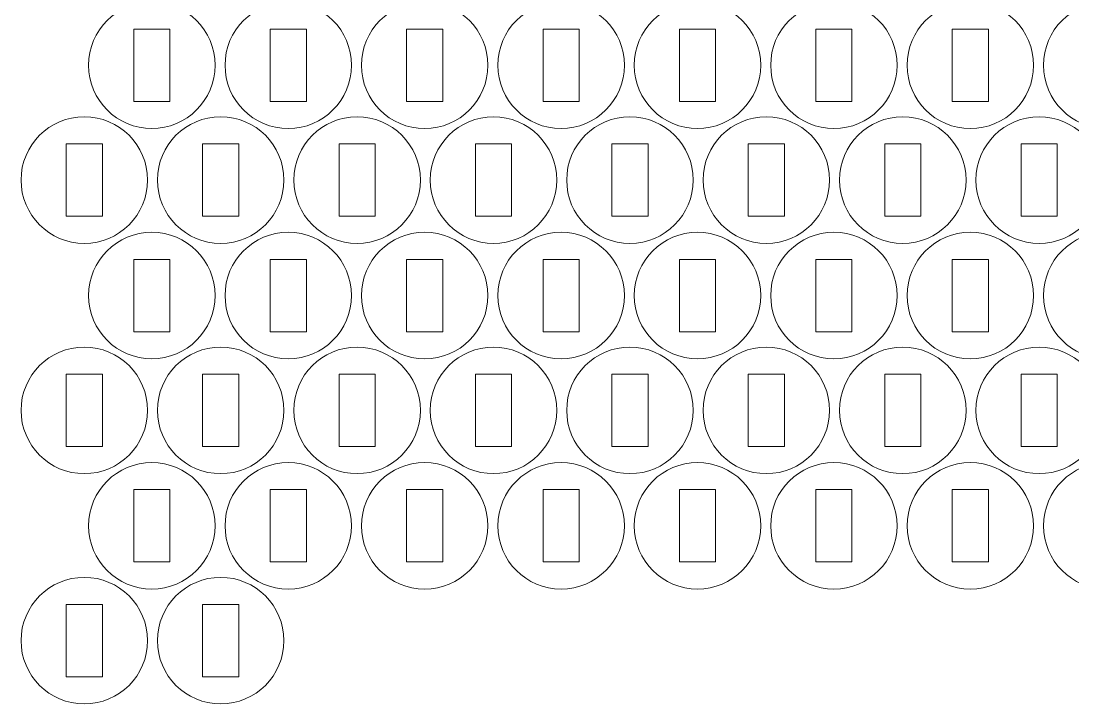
# Model space of a CAD drawing. Header units: millimetres. Extents: x -417 to 417, y -320 to 320.
# Drawn here: x -73.6 to 13.8, y -195.6 to -138.9 of the extents above; entities that cross this region are included whole.
import ezdxf

# ---------------------------------------------------------------- set-up
doc = ezdxf.new("R2010")
doc.units = ezdxf.units.MM
doc.header["$MEASUREMENT"] = 0
doc.layers.add('Camada 1', color=7, linetype='Continuous')

msp = doc.modelspace()

# ---------------------------------------------------------------- linework, layer by layer
at = {"layer": 'Camada 1', "lineweight": 20}
for points in [[(-62.7059, -137.3472), (-59.8064, -137.3472), (-57.4559, -139.6977), (-57.4559, -142.5972), (-57.4559, -142.5972), (-57.4559, -145.4967), (-59.8064, -147.8472), (-62.7059, -147.8472), (-62.7059, -147.8472), (-65.6054, -147.8472), (-67.9559, -145.4967), (-67.9559, -142.5972), (-67.9559, -142.5972), (-67.9559, -139.6977), (-65.6054, -137.3472), (-62.7059, -137.3472)], [(-51.3817, -137.3472), (-48.4822, -137.3472), (-46.1317, -139.6977), (-46.1317, -142.5972), (-46.1317, -142.5972), (-46.1317, -145.4967), (-48.4822, -147.8472), (-51.3817, -147.8472), (-51.3817, -147.8472), (-54.2812, -147.8472), (-56.6317, -145.4967), (-56.6317, -142.5972), (-56.6317, -142.5972), (-56.6317, -139.6977), (-54.2812, -137.3472), (-51.3817, -137.3472)], [(-40.0575, -137.3472), (-37.158, -137.3472), (-34.8075, -139.6977), (-34.8075, -142.5972), (-34.8075, -142.5972), (-34.8075, -145.4967), (-37.158, -147.8472), (-40.0575, -147.8472), (-40.0575, -147.8472), (-42.957, -147.8472), (-45.3075, -145.4967), (-45.3075, -142.5972), (-45.3075, -142.5972), (-45.3075, -139.6977), (-42.957, -137.3472), (-40.0575, -137.3472)], [(-28.7333, -137.3472), (-25.8338, -137.3472), (-23.4833, -139.6977), (-23.4833, -142.5972), (-23.4833, -142.5972), (-23.4833, -145.4967), (-25.8338, -147.8472), (-28.7333, -147.8472), (-28.7333, -147.8472), (-31.6328, -147.8472), (-33.9833, -145.4967), (-33.9833, -142.5972), (-33.9833, -142.5972), (-33.9833, -139.6977), (-31.6328, -137.3472), (-28.7333, -137.3472)], [(-17.4091, -137.3472), (-14.5096, -137.3472), (-12.1591, -139.6977), (-12.1591, -142.5972), (-12.1591, -142.5972), (-12.1591, -145.4967), (-14.5096, -147.8472), (-17.4091, -147.8472), (-17.4091, -147.8472), (-20.3086, -147.8472), (-22.6591, -145.4967), (-22.6591, -142.5972), (-22.6591, -142.5972), (-22.6591, -139.6977), (-20.3086, -137.3472), (-17.4091, -137.3472)], [(-6.0849, -137.3472), (-3.1854, -137.3472), (-0.8349, -139.6977), (-0.8349, -142.5972), (-0.8349, -142.5972), (-0.8349, -145.4967), (-3.1854, -147.8472), (-6.0849, -147.8472), (-6.0849, -147.8472), (-8.9844, -147.8472), (-11.3349, -145.4967), (-11.3349, -142.5972), (-11.3349, -142.5972), (-11.3349, -139.6977), (-8.9844, -137.3472), (-6.0849, -137.3472)], [(5.2393, -137.3472), (8.1388, -137.3472), (10.4893, -139.6977), (10.4893, -142.5972), (10.4893, -142.5972), (10.4893, -145.4967), (8.1388, -147.8472), (5.2393, -147.8472), (5.2393, -147.8472), (2.3398, -147.8472), (-0.0107, -145.4967), (-0.0107, -142.5972), (-0.0107, -142.5972), (-0.0107, -139.6977), (2.3398, -137.3472), (5.2393, -137.3472)], [(16.5635, -137.3472), (19.463, -137.3472), (21.8135, -139.6977), (21.8135, -142.5972), (21.8135, -142.5972), (21.8135, -145.4967), (19.463, -147.8472), (16.5635, -147.8472), (16.5635, -147.8472), (13.664, -147.8472), (11.3135, -145.4967), (11.3135, -142.5972), (11.3135, -142.5972), (11.3135, -139.6977), (13.664, -137.3472), (16.5635, -137.3472)], [(-64.2059, -139.5972), (-64.2059, -139.5972), (-61.2059, -139.5972), (-61.2059, -139.5972), (-61.2059, -139.5972), (-61.2059, -139.5972), (-61.2059, -145.5972), (-61.2059, -145.5972), (-61.2059, -145.5972), (-61.2059, -145.5972), (-64.2059, -145.5972), (-64.2059, -145.5972), (-64.2059, -145.5972), (-64.2059, -145.5972), (-64.2059, -139.5972), (-64.2059, -139.5972)], [(-52.8817, -139.5972), (-52.8817, -139.5972), (-49.8817, -139.5972), (-49.8817, -139.5972), (-49.8817, -139.5972), (-49.8817, -139.5972), (-49.8817, -145.5972), (-49.8817, -145.5972), (-49.8817, -145.5972), (-49.8817, -145.5972), (-52.8817, -145.5972), (-52.8817, -145.5972), (-52.8817, -145.5972), (-52.8817, -145.5972), (-52.8817, -139.5972), (-52.8817, -139.5972)], [(-41.5575, -139.5972), (-41.5575, -139.5972), (-38.5575, -139.5972), (-38.5575, -139.5972), (-38.5575, -139.5972), (-38.5575, -139.5972), (-38.5575, -145.5972), (-38.5575, -145.5972), (-38.5575, -145.5972), (-38.5575, -145.5972), (-41.5575, -145.5972), (-41.5575, -145.5972), (-41.5575, -145.5972), (-41.5575, -145.5972), (-41.5575, -139.5972), (-41.5575, -139.5972)], [(-30.2333, -139.5972), (-30.2333, -139.5972), (-27.2333, -139.5972), (-27.2333, -139.5972), (-27.2333, -139.5972), (-27.2333, -139.5972), (-27.2333, -145.5972), (-27.2333, -145.5972), (-27.2333, -145.5972), (-27.2333, -145.5972), (-30.2333, -145.5972), (-30.2333, -145.5972), (-30.2333, -145.5972), (-30.2333, -145.5972), (-30.2333, -139.5972), (-30.2333, -139.5972)], [(-18.9091, -139.5972), (-18.9091, -139.5972), (-15.9091, -139.5972), (-15.9091, -139.5972), (-15.9091, -139.5972), (-15.9091, -139.5972), (-15.9091, -145.5972), (-15.9091, -145.5972), (-15.9091, -145.5972), (-15.9091, -145.5972), (-18.9091, -145.5972), (-18.9091, -145.5972), (-18.9091, -145.5972), (-18.9091, -145.5972), (-18.9091, -139.5972), (-18.9091, -139.5972)], [(-7.5849, -139.5972), (-7.5849, -139.5972), (-4.5849, -139.5972), (-4.5849, -139.5972), (-4.5849, -139.5972), (-4.5849, -139.5972), (-4.5849, -145.5972), (-4.5849, -145.5972), (-4.5849, -145.5972), (-4.5849, -145.5972), (-7.5849, -145.5972), (-7.5849, -145.5972), (-7.5849, -145.5972), (-7.5849, -145.5972), (-7.5849, -139.5972), (-7.5849, -139.5972)], [(3.7393, -139.5972), (3.7393, -139.5972), (6.7393, -139.5972), (6.7393, -139.5972), (6.7393, -139.5972), (6.7393, -139.5972), (6.7393, -145.5972), (6.7393, -145.5972), (6.7393, -145.5972), (6.7393, -145.5972), (3.7393, -145.5972), (3.7393, -145.5972), (3.7393, -145.5972), (3.7393, -145.5972), (3.7393, -139.5972), (3.7393, -139.5972)], [(-68.3151, -146.8722), (-65.4156, -146.8722), (-63.0651, -149.2227), (-63.0651, -152.1222), (-63.0651, -152.1222), (-63.0651, -155.0217), (-65.4156, -157.3722), (-68.3151, -157.3722), (-68.3151, -157.3722), (-71.2146, -157.3722), (-73.5651, -155.0217), (-73.5651, -152.1222), (-73.5651, -152.1222), (-73.5651, -149.2227), (-71.2146, -146.8722), (-68.3151, -146.8722)], [(-56.9909, -146.8722), (-54.0914, -146.8722), (-51.7409, -149.2227), (-51.7409, -152.1222), (-51.7409, -152.1222), (-51.7409, -155.0217), (-54.0914, -157.3722), (-56.9909, -157.3722), (-56.9909, -157.3722), (-59.8904, -157.3722), (-62.2409, -155.0217), (-62.2409, -152.1222), (-62.2409, -152.1222), (-62.2409, -149.2227), (-59.8904, -146.8722), (-56.9909, -146.8722)], [(-45.6667, -146.8722), (-42.7672, -146.8722), (-40.4167, -149.2227), (-40.4167, -152.1222), (-40.4167, -152.1222), (-40.4167, -155.0217), (-42.7672, -157.3722), (-45.6667, -157.3722), (-45.6667, -157.3722), (-48.5662, -157.3722), (-50.9167, -155.0217), (-50.9167, -152.1222), (-50.9167, -152.1222), (-50.9167, -149.2227), (-48.5662, -146.8722), (-45.6667, -146.8722)], [(-34.3425, -146.8722), (-31.443, -146.8722), (-29.0925, -149.2227), (-29.0925, -152.1222), (-29.0925, -152.1222), (-29.0925, -155.0217), (-31.443, -157.3722), (-34.3425, -157.3722), (-34.3425, -157.3722), (-37.242, -157.3722), (-39.5925, -155.0217), (-39.5925, -152.1222), (-39.5925, -152.1222), (-39.5925, -149.2227), (-37.242, -146.8722), (-34.3425, -146.8722)], [(-23.0183, -146.8722), (-20.1188, -146.8722), (-17.7683, -149.2227), (-17.7683, -152.1222), (-17.7683, -152.1222), (-17.7683, -155.0217), (-20.1188, -157.3722), (-23.0183, -157.3722), (-23.0183, -157.3722), (-25.9178, -157.3722), (-28.2683, -155.0217), (-28.2683, -152.1222), (-28.2683, -152.1222), (-28.2683, -149.2227), (-25.9178, -146.8722), (-23.0183, -146.8722)], [(-11.6941, -146.8722), (-8.7946, -146.8722), (-6.4441, -149.2227), (-6.4441, -152.1222), (-6.4441, -152.1222), (-6.4441, -155.0217), (-8.7946, -157.3722), (-11.6941, -157.3722), (-11.6941, -157.3722), (-14.5936, -157.3722), (-16.9441, -155.0217), (-16.9441, -152.1222), (-16.9441, -152.1222), (-16.9441, -149.2227), (-14.5936, -146.8722), (-11.6941, -146.8722)], [(-0.3699, -146.8722), (2.5296, -146.8722), (4.8801, -149.2227), (4.8801, -152.1222), (4.8801, -152.1222), (4.8801, -155.0217), (2.5296, -157.3722), (-0.3699, -157.3722), (-0.3699, -157.3722), (-3.2694, -157.3722), (-5.6199, -155.0217), (-5.6199, -152.1222), (-5.6199, -152.1222), (-5.6199, -149.2227), (-3.2694, -146.8722), (-0.3699, -146.8722)], [(10.9543, -146.8722), (13.8538, -146.8722), (16.2043, -149.2227), (16.2043, -152.1222), (16.2043, -152.1222), (16.2043, -155.0217), (13.8538, -157.3722), (10.9543, -157.3722), (10.9543, -157.3722), (8.0548, -157.3722), (5.7043, -155.0217), (5.7043, -152.1222), (5.7043, -152.1222), (5.7043, -149.2227), (8.0548, -146.8722), (10.9543, -146.8722)], [(-69.8151, -149.1222), (-69.8151, -149.1222), (-66.8151, -149.1222), (-66.8151, -149.1222), (-66.8151, -149.1222), (-66.8151, -149.1222), (-66.8151, -155.1222), (-66.8151, -155.1222), (-66.8151, -155.1222), (-66.8151, -155.1222), (-69.8151, -155.1222), (-69.8151, -155.1222), (-69.8151, -155.1222), (-69.8151, -155.1222), (-69.8151, -149.1222), (-69.8151, -149.1222)], [(-58.4909, -149.1222), (-58.4909, -149.1222), (-55.4909, -149.1222), (-55.4909, -149.1222), (-55.4909, -149.1222), (-55.4909, -149.1222), (-55.4909, -155.1222), (-55.4909, -155.1222), (-55.4909, -155.1222), (-55.4909, -155.1222), (-58.4909, -155.1222), (-58.4909, -155.1222), (-58.4909, -155.1222), (-58.4909, -155.1222), (-58.4909, -149.1222), (-58.4909, -149.1222)], [(-47.1667, -149.1222), (-47.1667, -149.1222), (-44.1667, -149.1222), (-44.1667, -149.1222), (-44.1667, -149.1222), (-44.1667, -149.1222), (-44.1667, -155.1222), (-44.1667, -155.1222), (-44.1667, -155.1222), (-44.1667, -155.1222), (-47.1667, -155.1222), (-47.1667, -155.1222), (-47.1667, -155.1222), (-47.1667, -155.1222), (-47.1667, -149.1222), (-47.1667, -149.1222)], [(-35.8425, -149.1222), (-35.8425, -149.1222), (-32.8425, -149.1222), (-32.8425, -149.1222), (-32.8425, -149.1222), (-32.8425, -149.1222), (-32.8425, -155.1222), (-32.8425, -155.1222), (-32.8425, -155.1222), (-32.8425, -155.1222), (-35.8425, -155.1222), (-35.8425, -155.1222), (-35.8425, -155.1222), (-35.8425, -155.1222), (-35.8425, -149.1222), (-35.8425, -149.1222)], [(-24.5183, -149.1222), (-24.5183, -149.1222), (-21.5183, -149.1222), (-21.5183, -149.1222), (-21.5183, -149.1222), (-21.5183, -149.1222), (-21.5183, -155.1222), (-21.5183, -155.1222), (-21.5183, -155.1222), (-21.5183, -155.1222), (-24.5183, -155.1222), (-24.5183, -155.1222), (-24.5183, -155.1222), (-24.5183, -155.1222), (-24.5183, -149.1222), (-24.5183, -149.1222)], [(-13.1941, -149.1222), (-13.1941, -149.1222), (-10.1941, -149.1222), (-10.1941, -149.1222), (-10.1941, -149.1222), (-10.1941, -149.1222), (-10.1941, -155.1222), (-10.1941, -155.1222), (-10.1941, -155.1222), (-10.1941, -155.1222), (-13.1941, -155.1222), (-13.1941, -155.1222), (-13.1941, -155.1222), (-13.1941, -155.1222), (-13.1941, -149.1222), (-13.1941, -149.1222)], [(-1.8699, -149.1222), (-1.8699, -149.1222), (1.1301, -149.1222), (1.1301, -149.1222), (1.1301, -149.1222), (1.1301, -149.1222), (1.1301, -155.1222), (1.1301, -155.1222), (1.1301, -155.1222), (1.1301, -155.1222), (-1.8699, -155.1222), (-1.8699, -155.1222), (-1.8699, -155.1222), (-1.8699, -155.1222), (-1.8699, -149.1222), (-1.8699, -149.1222)], [(9.4543, -149.1222), (9.4543, -149.1222), (12.4543, -149.1222), (12.4543, -149.1222), (12.4543, -149.1222), (12.4543, -149.1222), (12.4543, -155.1222), (12.4543, -155.1222), (12.4543, -155.1222), (12.4543, -155.1222), (9.4543, -155.1222), (9.4543, -155.1222), (9.4543, -155.1222), (9.4543, -155.1222), (9.4543, -149.1222), (9.4543, -149.1222)], [(-62.7059, -156.4501), (-59.8064, -156.4501), (-57.4559, -158.8006), (-57.4559, -161.7001), (-57.4559, -161.7001), (-57.4559, -164.5996), (-59.8064, -166.9501), (-62.7059, -166.9501), (-62.7059, -166.9501), (-65.6054, -166.9501), (-67.9559, -164.5996), (-67.9559, -161.7001), (-67.9559, -161.7001), (-67.9559, -158.8006), (-65.6054, -156.4501), (-62.7059, -156.4501)], [(-51.3817, -156.4501), (-48.4822, -156.4501), (-46.1317, -158.8006), (-46.1317, -161.7001), (-46.1317, -161.7001), (-46.1317, -164.5996), (-48.4822, -166.9501), (-51.3817, -166.9501), (-51.3817, -166.9501), (-54.2812, -166.9501), (-56.6317, -164.5996), (-56.6317, -161.7001), (-56.6317, -161.7001), (-56.6317, -158.8006), (-54.2812, -156.4501), (-51.3817, -156.4501)], [(-40.0575, -156.4501), (-37.158, -156.4501), (-34.8075, -158.8006), (-34.8075, -161.7001), (-34.8075, -161.7001), (-34.8075, -164.5996), (-37.158, -166.9501), (-40.0575, -166.9501), (-40.0575, -166.9501), (-42.957, -166.9501), (-45.3075, -164.5996), (-45.3075, -161.7001), (-45.3075, -161.7001), (-45.3075, -158.8006), (-42.957, -156.4501), (-40.0575, -156.4501)], [(-28.7333, -156.4501), (-25.8338, -156.4501), (-23.4833, -158.8006), (-23.4833, -161.7001), (-23.4833, -161.7001), (-23.4833, -164.5996), (-25.8338, -166.9501), (-28.7333, -166.9501), (-28.7333, -166.9501), (-31.6328, -166.9501), (-33.9833, -164.5996), (-33.9833, -161.7001), (-33.9833, -161.7001), (-33.9833, -158.8006), (-31.6328, -156.4501), (-28.7333, -156.4501)], [(-17.4091, -156.4501), (-14.5096, -156.4501), (-12.1591, -158.8006), (-12.1591, -161.7001), (-12.1591, -161.7001), (-12.1591, -164.5996), (-14.5096, -166.9501), (-17.4091, -166.9501), (-17.4091, -166.9501), (-20.3086, -166.9501), (-22.6591, -164.5996), (-22.6591, -161.7001), (-22.6591, -161.7001), (-22.6591, -158.8006), (-20.3086, -156.4501), (-17.4091, -156.4501)], [(-6.0849, -156.4501), (-3.1854, -156.4501), (-0.8349, -158.8006), (-0.8349, -161.7001), (-0.8349, -161.7001), (-0.8349, -164.5996), (-3.1854, -166.9501), (-6.0849, -166.9501), (-6.0849, -166.9501), (-8.9844, -166.9501), (-11.3349, -164.5996), (-11.3349, -161.7001), (-11.3349, -161.7001), (-11.3349, -158.8006), (-8.9844, -156.4501), (-6.0849, -156.4501)], [(5.2393, -156.4501), (8.1388, -156.4501), (10.4893, -158.8006), (10.4893, -161.7001), (10.4893, -161.7001), (10.4893, -164.5996), (8.1388, -166.9501), (5.2393, -166.9501), (5.2393, -166.9501), (2.3398, -166.9501), (-0.0107, -164.5996), (-0.0107, -161.7001), (-0.0107, -161.7001), (-0.0107, -158.8006), (2.3398, -156.4501), (5.2393, -156.4501)], [(16.5635, -156.4501), (19.463, -156.4501), (21.8135, -158.8006), (21.8135, -161.7001), (21.8135, -161.7001), (21.8135, -164.5996), (19.463, -166.9501), (16.5635, -166.9501), (16.5635, -166.9501), (13.664, -166.9501), (11.3135, -164.5996), (11.3135, -161.7001), (11.3135, -161.7001), (11.3135, -158.8006), (13.664, -156.4501), (16.5635, -156.4501)], [(-64.2059, -158.7001), (-64.2059, -158.7001), (-61.2059, -158.7001), (-61.2059, -158.7001), (-61.2059, -158.7001), (-61.2059, -158.7001), (-61.2059, -164.7001), (-61.2059, -164.7001), (-61.2059, -164.7001), (-61.2059, -164.7001), (-64.2059, -164.7001), (-64.2059, -164.7001), (-64.2059, -164.7001), (-64.2059, -164.7001), (-64.2059, -158.7001), (-64.2059, -158.7001)], [(-52.8817, -158.7001), (-52.8817, -158.7001), (-49.8817, -158.7001), (-49.8817, -158.7001), (-49.8817, -158.7001), (-49.8817, -158.7001), (-49.8817, -164.7001), (-49.8817, -164.7001), (-49.8817, -164.7001), (-49.8817, -164.7001), (-52.8817, -164.7001), (-52.8817, -164.7001), (-52.8817, -164.7001), (-52.8817, -164.7001), (-52.8817, -158.7001), (-52.8817, -158.7001)], [(-41.5575, -158.7001), (-41.5575, -158.7001), (-38.5575, -158.7001), (-38.5575, -158.7001), (-38.5575, -158.7001), (-38.5575, -158.7001), (-38.5575, -164.7001), (-38.5575, -164.7001), (-38.5575, -164.7001), (-38.5575, -164.7001), (-41.5575, -164.7001), (-41.5575, -164.7001), (-41.5575, -164.7001), (-41.5575, -164.7001), (-41.5575, -158.7001), (-41.5575, -158.7001)], [(-30.2333, -158.7001), (-30.2333, -158.7001), (-27.2333, -158.7001), (-27.2333, -158.7001), (-27.2333, -158.7001), (-27.2333, -158.7001), (-27.2333, -164.7001), (-27.2333, -164.7001), (-27.2333, -164.7001), (-27.2333, -164.7001), (-30.2333, -164.7001), (-30.2333, -164.7001), (-30.2333, -164.7001), (-30.2333, -164.7001), (-30.2333, -158.7001), (-30.2333, -158.7001)], [(-18.9091, -158.7001), (-18.9091, -158.7001), (-15.9091, -158.7001), (-15.9091, -158.7001), (-15.9091, -158.7001), (-15.9091, -158.7001), (-15.9091, -164.7001), (-15.9091, -164.7001), (-15.9091, -164.7001), (-15.9091, -164.7001), (-18.9091, -164.7001), (-18.9091, -164.7001), (-18.9091, -164.7001), (-18.9091, -164.7001), (-18.9091, -158.7001), (-18.9091, -158.7001)], [(-7.5849, -158.7001), (-7.5849, -158.7001), (-4.5849, -158.7001), (-4.5849, -158.7001), (-4.5849, -158.7001), (-4.5849, -158.7001), (-4.5849, -164.7001), (-4.5849, -164.7001), (-4.5849, -164.7001), (-4.5849, -164.7001), (-7.5849, -164.7001), (-7.5849, -164.7001), (-7.5849, -164.7001), (-7.5849, -164.7001), (-7.5849, -158.7001), (-7.5849, -158.7001)], [(3.7393, -158.7001), (3.7393, -158.7001), (6.7393, -158.7001), (6.7393, -158.7001), (6.7393, -158.7001), (6.7393, -158.7001), (6.7393, -164.7001), (6.7393, -164.7001), (6.7393, -164.7001), (6.7393, -164.7001), (3.7393, -164.7001), (3.7393, -164.7001), (3.7393, -164.7001), (3.7393, -164.7001), (3.7393, -158.7001), (3.7393, -158.7001)], [(-68.3151, -165.9751), (-65.4156, -165.9751), (-63.0651, -168.3256), (-63.0651, -171.2251), (-63.0651, -171.2251), (-63.0651, -174.1246), (-65.4156, -176.4751), (-68.3151, -176.4751), (-68.3151, -176.4751), (-71.2146, -176.4751), (-73.5651, -174.1246), (-73.5651, -171.2251), (-73.5651, -171.2251), (-73.5651, -168.3256), (-71.2146, -165.9751), (-68.3151, -165.9751)], [(-56.9909, -165.9751), (-54.0914, -165.9751), (-51.7409, -168.3256), (-51.7409, -171.2251), (-51.7409, -171.2251), (-51.7409, -174.1246), (-54.0914, -176.4751), (-56.9909, -176.4751), (-56.9909, -176.4751), (-59.8904, -176.4751), (-62.2409, -174.1246), (-62.2409, -171.2251), (-62.2409, -171.2251), (-62.2409, -168.3256), (-59.8904, -165.9751), (-56.9909, -165.9751)], [(-45.6667, -165.9751), (-42.7672, -165.9751), (-40.4167, -168.3256), (-40.4167, -171.2251), (-40.4167, -171.2251), (-40.4167, -174.1246), (-42.7672, -176.4751), (-45.6667, -176.4751), (-45.6667, -176.4751), (-48.5662, -176.4751), (-50.9167, -174.1246), (-50.9167, -171.2251), (-50.9167, -171.2251), (-50.9167, -168.3256), (-48.5662, -165.9751), (-45.6667, -165.9751)], [(-34.3425, -165.9751), (-31.443, -165.9751), (-29.0925, -168.3256), (-29.0925, -171.2251), (-29.0925, -171.2251), (-29.0925, -174.1246), (-31.443, -176.4751), (-34.3425, -176.4751), (-34.3425, -176.4751), (-37.242, -176.4751), (-39.5925, -174.1246), (-39.5925, -171.2251), (-39.5925, -171.2251), (-39.5925, -168.3256), (-37.242, -165.9751), (-34.3425, -165.9751)], [(-23.0183, -165.9751), (-20.1188, -165.9751), (-17.7683, -168.3256), (-17.7683, -171.2251), (-17.7683, -171.2251), (-17.7683, -174.1246), (-20.1188, -176.4751), (-23.0183, -176.4751), (-23.0183, -176.4751), (-25.9178, -176.4751), (-28.2683, -174.1246), (-28.2683, -171.2251), (-28.2683, -171.2251), (-28.2683, -168.3256), (-25.9178, -165.9751), (-23.0183, -165.9751)], [(-11.6941, -165.9751), (-8.7946, -165.9751), (-6.4441, -168.3256), (-6.4441, -171.2251), (-6.4441, -171.2251), (-6.4441, -174.1246), (-8.7946, -176.4751), (-11.6941, -176.4751), (-11.6941, -176.4751), (-14.5936, -176.4751), (-16.9441, -174.1246), (-16.9441, -171.2251), (-16.9441, -171.2251), (-16.9441, -168.3256), (-14.5936, -165.9751), (-11.6941, -165.9751)], [(-0.3699, -165.9751), (2.5296, -165.9751), (4.8801, -168.3256), (4.8801, -171.2251), (4.8801, -171.2251), (4.8801, -174.1246), (2.5296, -176.4751), (-0.3699, -176.4751), (-0.3699, -176.4751), (-3.2694, -176.4751), (-5.6199, -174.1246), (-5.6199, -171.2251), (-5.6199, -171.2251), (-5.6199, -168.3256), (-3.2694, -165.9751), (-0.3699, -165.9751)], [(10.9543, -165.9751), (13.8538, -165.9751), (16.2043, -168.3256), (16.2043, -171.2251), (16.2043, -171.2251), (16.2043, -174.1246), (13.8538, -176.4751), (10.9543, -176.4751), (10.9543, -176.4751), (8.0548, -176.4751), (5.7043, -174.1246), (5.7043, -171.2251), (5.7043, -171.2251), (5.7043, -168.3256), (8.0548, -165.9751), (10.9543, -165.9751)], [(-69.8151, -168.2251), (-69.8151, -168.2251), (-66.8151, -168.2251), (-66.8151, -168.2251), (-66.8151, -168.2251), (-66.8151, -168.2251), (-66.8151, -174.2251), (-66.8151, -174.2251), (-66.8151, -174.2251), (-66.8151, -174.2251), (-69.8151, -174.2251), (-69.8151, -174.2251), (-69.8151, -174.2251), (-69.8151, -174.2251), (-69.8151, -168.2251), (-69.8151, -168.2251)], [(-58.4909, -168.2251), (-58.4909, -168.2251), (-55.4909, -168.2251), (-55.4909, -168.2251), (-55.4909, -168.2251), (-55.4909, -168.2251), (-55.4909, -174.2251), (-55.4909, -174.2251), (-55.4909, -174.2251), (-55.4909, -174.2251), (-58.4909, -174.2251), (-58.4909, -174.2251), (-58.4909, -174.2251), (-58.4909, -174.2251), (-58.4909, -168.2251), (-58.4909, -168.2251)], [(-47.1667, -168.2251), (-47.1667, -168.2251), (-44.1667, -168.2251), (-44.1667, -168.2251), (-44.1667, -168.2251), (-44.1667, -168.2251), (-44.1667, -174.2251), (-44.1667, -174.2251), (-44.1667, -174.2251), (-44.1667, -174.2251), (-47.1667, -174.2251), (-47.1667, -174.2251), (-47.1667, -174.2251), (-47.1667, -174.2251), (-47.1667, -168.2251), (-47.1667, -168.2251)], [(-35.8425, -168.2251), (-35.8425, -168.2251), (-32.8425, -168.2251), (-32.8425, -168.2251), (-32.8425, -168.2251), (-32.8425, -168.2251), (-32.8425, -174.2251), (-32.8425, -174.2251), (-32.8425, -174.2251), (-32.8425, -174.2251), (-35.8425, -174.2251), (-35.8425, -174.2251), (-35.8425, -174.2251), (-35.8425, -174.2251), (-35.8425, -168.2251), (-35.8425, -168.2251)], [(-24.5183, -168.2251), (-24.5183, -168.2251), (-21.5183, -168.2251), (-21.5183, -168.2251), (-21.5183, -168.2251), (-21.5183, -168.2251), (-21.5183, -174.2251), (-21.5183, -174.2251), (-21.5183, -174.2251), (-21.5183, -174.2251), (-24.5183, -174.2251), (-24.5183, -174.2251), (-24.5183, -174.2251), (-24.5183, -174.2251), (-24.5183, -168.2251), (-24.5183, -168.2251)], [(-13.1941, -168.2251), (-13.1941, -168.2251), (-10.1941, -168.2251), (-10.1941, -168.2251), (-10.1941, -168.2251), (-10.1941, -168.2251), (-10.1941, -174.2251), (-10.1941, -174.2251), (-10.1941, -174.2251), (-10.1941, -174.2251), (-13.1941, -174.2251), (-13.1941, -174.2251), (-13.1941, -174.2251), (-13.1941, -174.2251), (-13.1941, -168.2251), (-13.1941, -168.2251)], [(-1.8699, -168.2251), (-1.8699, -168.2251), (1.1301, -168.2251), (1.1301, -168.2251), (1.1301, -168.2251), (1.1301, -168.2251), (1.1301, -174.2251), (1.1301, -174.2251), (1.1301, -174.2251), (1.1301, -174.2251), (-1.8699, -174.2251), (-1.8699, -174.2251), (-1.8699, -174.2251), (-1.8699, -174.2251), (-1.8699, -168.2251), (-1.8699, -168.2251)], [(9.4543, -168.2251), (9.4543, -168.2251), (12.4543, -168.2251), (12.4543, -168.2251), (12.4543, -168.2251), (12.4543, -168.2251), (12.4543, -174.2251), (12.4543, -174.2251), (12.4543, -174.2251), (12.4543, -174.2251), (9.4543, -174.2251), (9.4543, -174.2251), (9.4543, -174.2251), (9.4543, -174.2251), (9.4543, -168.2251), (9.4543, -168.2251)], [(-62.7059, -175.553), (-59.8064, -175.553), (-57.4559, -177.9035), (-57.4559, -180.803), (-57.4559, -180.803), (-57.4559, -183.7025), (-59.8064, -186.053), (-62.7059, -186.053), (-62.7059, -186.053), (-65.6054, -186.053), (-67.9559, -183.7025), (-67.9559, -180.803), (-67.9559, -180.803), (-67.9559, -177.9035), (-65.6054, -175.553), (-62.7059, -175.553)], [(-51.3817, -175.553), (-48.4822, -175.553), (-46.1317, -177.9035), (-46.1317, -180.803), (-46.1317, -180.803), (-46.1317, -183.7025), (-48.4822, -186.053), (-51.3817, -186.053), (-51.3817, -186.053), (-54.2812, -186.053), (-56.6317, -183.7025), (-56.6317, -180.803), (-56.6317, -180.803), (-56.6317, -177.9035), (-54.2812, -175.553), (-51.3817, -175.553)], [(-40.0575, -175.553), (-37.158, -175.553), (-34.8075, -177.9035), (-34.8075, -180.803), (-34.8075, -180.803), (-34.8075, -183.7025), (-37.158, -186.053), (-40.0575, -186.053), (-40.0575, -186.053), (-42.957, -186.053), (-45.3075, -183.7025), (-45.3075, -180.803), (-45.3075, -180.803), (-45.3075, -177.9035), (-42.957, -175.553), (-40.0575, -175.553)], [(-28.7333, -175.553), (-25.8338, -175.553), (-23.4833, -177.9035), (-23.4833, -180.803), (-23.4833, -180.803), (-23.4833, -183.7025), (-25.8338, -186.053), (-28.7333, -186.053), (-28.7333, -186.053), (-31.6328, -186.053), (-33.9833, -183.7025), (-33.9833, -180.803), (-33.9833, -180.803), (-33.9833, -177.9035), (-31.6328, -175.553), (-28.7333, -175.553)], [(-17.4091, -175.553), (-14.5096, -175.553), (-12.1591, -177.9035), (-12.1591, -180.803), (-12.1591, -180.803), (-12.1591, -183.7025), (-14.5096, -186.053), (-17.4091, -186.053), (-17.4091, -186.053), (-20.3086, -186.053), (-22.6591, -183.7025), (-22.6591, -180.803), (-22.6591, -180.803), (-22.6591, -177.9035), (-20.3086, -175.553), (-17.4091, -175.553)], [(-6.0849, -175.553), (-3.1854, -175.553), (-0.8349, -177.9035), (-0.8349, -180.803), (-0.8349, -180.803), (-0.8349, -183.7025), (-3.1854, -186.053), (-6.0849, -186.053), (-6.0849, -186.053), (-8.9844, -186.053), (-11.3349, -183.7025), (-11.3349, -180.803), (-11.3349, -180.803), (-11.3349, -177.9035), (-8.9844, -175.553), (-6.0849, -175.553)], [(5.2393, -175.553), (8.1388, -175.553), (10.4893, -177.9035), (10.4893, -180.803), (10.4893, -180.803), (10.4893, -183.7025), (8.1388, -186.053), (5.2393, -186.053), (5.2393, -186.053), (2.3398, -186.053), (-0.0107, -183.7025), (-0.0107, -180.803), (-0.0107, -180.803), (-0.0107, -177.9035), (2.3398, -175.553), (5.2393, -175.553)], [(16.5635, -175.553), (19.463, -175.553), (21.8135, -177.9035), (21.8135, -180.803), (21.8135, -180.803), (21.8135, -183.7025), (19.463, -186.053), (16.5635, -186.053), (16.5635, -186.053), (13.664, -186.053), (11.3135, -183.7025), (11.3135, -180.803), (11.3135, -180.803), (11.3135, -177.9035), (13.664, -175.553), (16.5635, -175.553)], [(-64.2059, -177.803), (-64.2059, -177.803), (-61.2059, -177.803), (-61.2059, -177.803), (-61.2059, -177.803), (-61.2059, -177.803), (-61.2059, -183.803), (-61.2059, -183.803), (-61.2059, -183.803), (-61.2059, -183.803), (-64.2059, -183.803), (-64.2059, -183.803), (-64.2059, -183.803), (-64.2059, -183.803), (-64.2059, -177.803), (-64.2059, -177.803)], [(-52.8817, -177.803), (-52.8817, -177.803), (-49.8817, -177.803), (-49.8817, -177.803), (-49.8817, -177.803), (-49.8817, -177.803), (-49.8817, -183.803), (-49.8817, -183.803), (-49.8817, -183.803), (-49.8817, -183.803), (-52.8817, -183.803), (-52.8817, -183.803), (-52.8817, -183.803), (-52.8817, -183.803), (-52.8817, -177.803), (-52.8817, -177.803)], [(-41.5575, -177.803), (-41.5575, -177.803), (-38.5575, -177.803), (-38.5575, -177.803), (-38.5575, -177.803), (-38.5575, -177.803), (-38.5575, -183.803), (-38.5575, -183.803), (-38.5575, -183.803), (-38.5575, -183.803), (-41.5575, -183.803), (-41.5575, -183.803), (-41.5575, -183.803), (-41.5575, -183.803), (-41.5575, -177.803), (-41.5575, -177.803)], [(-30.2333, -177.803), (-30.2333, -177.803), (-27.2333, -177.803), (-27.2333, -177.803), (-27.2333, -177.803), (-27.2333, -177.803), (-27.2333, -183.803), (-27.2333, -183.803), (-27.2333, -183.803), (-27.2333, -183.803), (-30.2333, -183.803), (-30.2333, -183.803), (-30.2333, -183.803), (-30.2333, -183.803), (-30.2333, -177.803), (-30.2333, -177.803)], [(-18.9091, -177.803), (-18.9091, -177.803), (-15.9091, -177.803), (-15.9091, -177.803), (-15.9091, -177.803), (-15.9091, -177.803), (-15.9091, -183.803), (-15.9091, -183.803), (-15.9091, -183.803), (-15.9091, -183.803), (-18.9091, -183.803), (-18.9091, -183.803), (-18.9091, -183.803), (-18.9091, -183.803), (-18.9091, -177.803), (-18.9091, -177.803)], [(-7.5849, -177.803), (-7.5849, -177.803), (-4.5849, -177.803), (-4.5849, -177.803), (-4.5849, -177.803), (-4.5849, -177.803), (-4.5849, -183.803), (-4.5849, -183.803), (-4.5849, -183.803), (-4.5849, -183.803), (-7.5849, -183.803), (-7.5849, -183.803), (-7.5849, -183.803), (-7.5849, -183.803), (-7.5849, -177.803), (-7.5849, -177.803)], [(3.7393, -177.803), (3.7393, -177.803), (6.7393, -177.803), (6.7393, -177.803), (6.7393, -177.803), (6.7393, -177.803), (6.7393, -183.803), (6.7393, -183.803), (6.7393, -183.803), (6.7393, -183.803), (3.7393, -183.803), (3.7393, -183.803), (3.7393, -183.803), (3.7393, -183.803), (3.7393, -177.803), (3.7393, -177.803)], [(-68.3151, -185.078), (-65.4156, -185.078), (-63.0651, -187.4285), (-63.0651, -190.328), (-63.0651, -190.328), (-63.0651, -193.2275), (-65.4156, -195.578), (-68.3151, -195.578), (-68.3151, -195.578), (-71.2146, -195.578), (-73.5651, -193.2275), (-73.5651, -190.328), (-73.5651, -190.328), (-73.5651, -187.4285), (-71.2146, -185.078), (-68.3151, -185.078)], [(-56.9909, -185.078), (-54.0914, -185.078), (-51.7409, -187.4285), (-51.7409, -190.328), (-51.7409, -190.328), (-51.7409, -193.2275), (-54.0914, -195.578), (-56.9909, -195.578), (-56.9909, -195.578), (-59.8904, -195.578), (-62.2409, -193.2275), (-62.2409, -190.328), (-62.2409, -190.328), (-62.2409, -187.4285), (-59.8904, -185.078), (-56.9909, -185.078)], [(-69.8151, -187.328), (-69.8151, -187.328), (-66.8151, -187.328), (-66.8151, -187.328), (-66.8151, -187.328), (-66.8151, -187.328), (-66.8151, -193.328), (-66.8151, -193.328), (-66.8151, -193.328), (-66.8151, -193.328), (-69.8151, -193.328), (-69.8151, -193.328), (-69.8151, -193.328), (-69.8151, -193.328), (-69.8151, -187.328), (-69.8151, -187.328)], [(-58.4909, -187.328), (-58.4909, -187.328), (-55.4909, -187.328), (-55.4909, -187.328), (-55.4909, -187.328), (-55.4909, -187.328), (-55.4909, -193.328), (-55.4909, -193.328), (-55.4909, -193.328), (-55.4909, -193.328), (-58.4909, -193.328), (-58.4909, -193.328), (-58.4909, -193.328), (-58.4909, -193.328), (-58.4909, -187.328), (-58.4909, -187.328)]]:
    msp.add_open_spline(points, degree=3, knots=[0, 0, 0, 0, 0.2, 0.2, 0.2, 0.2, 0.4, 0.4, 0.4, 0.4, 0.6, 0.6, 0.6, 0.6, 1, 1, 1, 1], dxfattribs=at)

doc.saveas('drawing.dxf')
